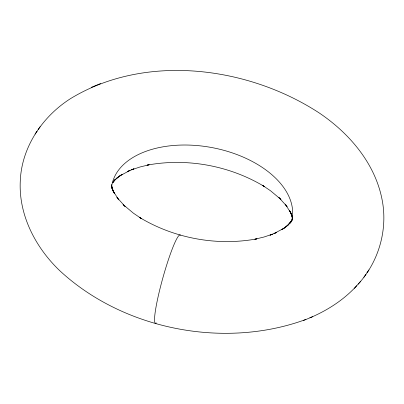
<?xml version="1.0" encoding="UTF-8"?>
<svg xmlns="http://www.w3.org/2000/svg" width="404" height="404" viewBox="0 0 404 404"><rect width="100%" height="100%" fill="white"/><g stroke="black" fill="none" stroke-linecap="round" stroke-linejoin="round"><path stroke-width="0.61" d="M290.799 222.18L291.744 220.246M290.824 222.149L292.148 219.609L289.491 223.836L292.738 219.114L287.739 225.498M358.136 284.163C378.72 261.832 387.966 229.73 382.134 199.894C375.17 163.433 349.425 133.35 319.332 113.029C248.091 66.468 145.682 52.985 70.735 98.5C42.39 116.413 21.427 147.404 20.256 181.457C18.685 215.312 35.683 247.652 59.686 270.624C123.372 329.765 224.498 349.415 305.909 319.443M113.251 182.012L114.837 179.699L112.878 182.537L114.675 180.26M35.087 134.067L37.072 131.194M38.168 129.573L40.122 126.735M363.878 277.265L365.837 274.427M366.933 272.806L368.918 269.933M112.347 182.835L116.66 178.063M287.724 225.518L291.658 221.165L285.017 227.639L287.562 225.503L281.866 229.603L284.573 227.947L273.952 233.578L276.583 232.507L270.049 235.178L272.559 234.158L264.014 237.012L254.868 239.234L256.949 238.845C217.029 246.278 174.356 238.38 139.587 217.448L141.309 218.529L133.431 213.201L123.063 204.52L125.068 206.434L116.913 197.379L118.781 199.874L112.893 190.653L114.494 193.617L111.827 187.496L113.039 190.733L111.373 184.714L112.08 188.809L111.858 186.128M303.399 320.463C323.336 312.903 342.259 301.636 356.692 285.759M354.404 288.294L360.464 281.588M114.377 180.593L118.988 176.361L116.443 178.497L122.139 174.392L119.438 176.053L130.058 170.422L127.427 171.493L133.961 168.816L131.446 169.842L139.996 166.988L149.142 164.766L147.061 165.155C186.981 157.722 229.654 165.62 264.418 186.552L262.701 185.471L270.579 190.799L280.947 199.48L278.942 197.566L287.098 206.621L285.229 204.126L291.112 213.347L289.517 210.388L292.178 216.504L290.971 213.267L291.92 216.281M100.611 83.537L91.471 87.279M309.903 317.791L312.539 316.721M291.845 215.887L292.274 218.609M111.63 186.663A91.703 55.318 10.8 0 1 212.085 147.612A91.703 55.318 10.8 0 1 291.764 220.665M156.328 322.973A45.849 5.09 -74.4 0 1 162.347 279.755A45.849 5.09 -74.4 0 1 180.447 235.138"/></g></svg>
